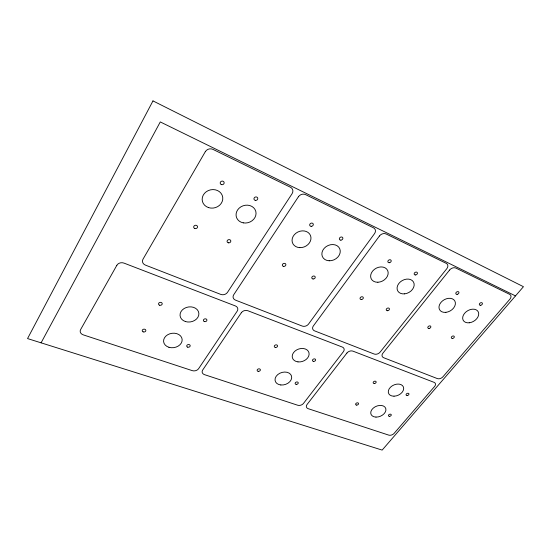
<?xml version="1.0" encoding="UTF-8"?>
<svg xmlns="http://www.w3.org/2000/svg" width="551" height="551" viewBox="0 0 551 551"><rect width="100%" height="100%" fill="white"/><g stroke="black" fill="none" stroke-linecap="round" stroke-linejoin="round"><path stroke-width="0.83" d="M41.084 342.832L160.279 121.929L515.495 295.894M152.978 100.902L27.55 338.576L382.153 450.098L523.45 286.699L152.978 100.902M116.84 265.3L80.591 329.622A5.2 3.995 -0.8 0 0 83.291 334.87L192.292 370.644A4.711 3.54 -10.7 0 0 198.608 368.688L237.171 311.177A4.883 3.891 -14.2 0 0 235.422 305.957L124.03 263.123A5.379 4.436 -1.1 0 0 116.84 265.3M205.309 151.69L142.991 259.211A5.324 4.442 -3.8 0 0 145.43 265.114L220.779 294.406A4.993 4.057 -13.4 0 0 227.508 292.347L292.071 193.711A5.338 4.663 -26.3 0 0 290.494 187.264L212.989 149.397A5.641 5.221 -12.9 0 0 205.316 151.69M298.401 196.776L233.707 294.771A4.931 3.981 -14.9 0 0 235.484 300.123L302.203 326.054A4.69 3.616 -20.6 0 0 308.512 324.105L374.522 233.645A5.055 4.071 -31.1 0 0 373.523 227.832L305.543 194.613A5.29 4.553 -27.6 0 0 298.401 196.776M241.317 312.761L202.685 370.038A4.656 3.492 -11.7 0 0 204.524 374.659L297.671 405.226A4.325 3.072 -18.3 0 0 303.491 403.408L343.39 351.676A4.504 3.327 -22.3 0 0 342.323 347.068L247.874 310.743A4.835 3.823 -15.4 0 0 241.317 312.761M379.412 236.014L313.333 325.992A4.642 3.547 -21.4 0 0 314.58 330.869L374.129 354.017A4.449 3.223 -24.6 0 0 380.08 352.158L446.82 268.661A4.807 3.582 -32.7 0 0 446.269 263.371L386.086 233.968A5.007 3.988 -31.5 0 0 379.412 236.014M346.93 353.026L307.003 404.565A4.291 3.024 -18.9 0 0 308.188 408.684L388.696 435.104A4.036 2.665 -22.7 0 0 394.103 433.396L434.601 386.458A4.208 2.851 -26.2 0 0 434.057 382.339L352.957 351.152A4.47 3.272 -22.9 0 0 346.93 353.026M449.609 270.018L382.855 353.246A4.415 3.168 -25 0 0 383.689 357.73L437.294 378.571A4.25 2.893 -26.9 0 0 442.928 376.801L509.875 299.2A4.594 3.182 -33.3 0 0 509.682 294.358L455.897 268.075A4.773 3.52 -32.8 0 0 449.609 270.018M429.002 328.444A1.639 1.178 -28.6 0 0 430.792 326.433A1.639 1.178 -28.6 0 0 428.175 326.585A1.639 1.178 -28.6 0 0 429.002 328.444M452.564 338.466A1.612 1.13 -29.2 0 0 454.21 336.441A1.612 1.13 -29.2 0 0 451.627 336.757A1.612 1.13 -29.2 0 0 452.564 338.466M469.252 322.79A8.644 6.075 -31 0 0 478.254 311.845A8.644 6.075 -31 0 0 464.548 313.367A8.644 6.075 -31 0 0 469.252 322.79M445.883 312.341A8.788 6.343 -30.6 0 0 454.871 301.08A8.788 6.343 -30.6 0 0 440.807 302.595A8.788 6.343 -30.6 0 0 445.883 312.341M480.706 305.288A1.667 1.171 -32 0 0 482.29 303.098A1.667 1.171 -32 0 0 479.632 303.56A1.667 1.171 -32 0 0 480.706 305.288M457.116 294.344A1.694 1.226 -31.7 0 0 458.852 292.154A1.694 1.226 -31.7 0 0 456.152 292.45A1.694 1.226 -31.7 0 0 457.116 294.344M374.315 383.53A1.563 1.102 -23.4 0 0 376.106 381.733A1.563 1.102 -23.4 0 0 373.578 381.774A1.563 1.102 -23.4 0 0 374.315 383.53M356.655 405.095A1.536 1.061 -21.7 0 0 358.522 403.428A1.536 1.061 -21.7 0 0 356.063 403.353A1.536 1.061 -21.7 0 0 356.655 405.095M375.975 417.093A7.934 5.4 -22.7 0 0 385.776 408.539A7.934 5.4 -22.7 0 0 373.241 408.126A7.934 5.4 -22.7 0 0 375.975 417.093M394.006 396.19A8.086 5.572 -24.3 0 0 403.422 386.988A8.086 5.572 -24.3 0 0 390.501 387.195A8.086 5.572 -24.3 0 0 394.006 396.19M389.495 416.342A1.501 1.006 -23.1 0 0 391.231 414.662A1.501 1.006 -23.1 0 0 388.82 414.731A1.501 1.006 -23.1 0 0 389.495 416.342M407.141 395.522A1.529 1.04 -24.7 0 0 408.925 393.786A1.529 1.04 -24.7 0 0 406.493 393.841A1.529 1.04 -24.7 0 0 407.141 395.522M275.431 347.474A1.687 1.281 -17.6 0 0 277.525 345.67A1.687 1.281 -17.6 0 0 274.791 345.353A1.687 1.281 -17.6 0 0 275.431 347.474M258.185 371.333A1.653 1.233 -15.9 0 0 260.361 369.687A1.653 1.233 -15.9 0 0 257.716 369.253A1.653 1.233 -15.9 0 0 258.185 371.333M280.831 384.97A8.527 6.247 -17.6 0 0 291.52 376.037A8.527 6.247 -17.6 0 0 277.745 374.597A8.527 6.247 -17.6 0 0 280.831 384.97M297.974 361.883A8.678 6.481 -19.3 0 0 308.953 352.668A8.678 6.481 -19.3 0 0 295.054 351.035A8.678 6.481 -19.3 0 0 297.974 361.883M296.204 384.364A1.605 1.171 -18.4 0 0 298.222 382.683A1.605 1.171 -18.4 0 0 295.639 382.428A1.605 1.171 -18.4 0 0 296.204 384.364M313.533 361.394A1.639 1.212 -20.2 0 0 315.606 359.651A1.639 1.212 -20.2 0 0 312.996 359.362A1.639 1.212 -20.2 0 0 313.533 361.394M204.497 321.605A1.784 1.405 -11.4 0 0 206.907 319.911A1.784 1.405 -11.4 0 0 204.07 319.201A1.784 1.405 -11.4 0 0 204.497 321.605M187.705 347.158A1.756 1.35 -10 0 0 190.191 345.642A1.756 1.35 -10 0 0 187.464 344.83A1.756 1.35 -10 0 0 187.705 347.158M185.356 321.522A9.484 7.542 -9.8 0 0 198.863 313.299A9.484 7.542 -9.8 0 0 184.151 308.505A9.484 7.542 -9.8 0 0 185.356 321.522M168.937 347.282A9.339 7.225 -8.5 0 0 182.133 339.292A9.339 7.225 -8.5 0 0 167.545 334.836A9.339 7.225 -8.5 0 0 168.937 347.282M143.191 331.874A1.825 1.426 -5.7 0 0 145.85 330.442A1.825 1.426 -5.7 0 0 143.053 329.408A1.825 1.426 -5.7 0 0 143.191 331.874M159.501 305.178A1.853 1.488 -6.6 0 0 162.221 303.711A1.853 1.488 -6.6 0 0 159.404 302.602A1.853 1.488 -6.6 0 0 159.501 305.178M389.35 262.71A1.777 1.384 -30.2 0 0 391.072 260.341A1.777 1.384 -30.2 0 0 388.166 260.63A1.777 1.384 -30.2 0 0 389.35 262.71M415.578 274.956A1.743 1.322 -30.9 0 0 417.307 272.655A1.743 1.322 -30.9 0 0 414.483 272.945A1.743 1.322 -30.9 0 0 415.578 274.956M377.883 282.25A9.215 7.142 -28.6 0 0 387.649 270.493A9.215 7.142 -28.6 0 0 372.669 271.016A9.215 7.142 -28.6 0 0 377.883 282.25M404.565 293.862A9.05 6.826 -29.5 0 0 413.512 282.05A9.05 6.826 -29.5 0 0 398.8 283.538A9.05 6.826 -29.5 0 0 404.565 293.862M387.553 310.723A1.687 1.26 -27.2 0 0 389.343 308.615A1.687 1.26 -27.2 0 0 386.602 308.753A1.687 1.26 -27.2 0 0 387.553 310.723M361.304 299.551A1.722 1.322 -26.1 0 0 363.247 297.464A1.722 1.322 -26.1 0 0 360.464 297.423A1.722 1.322 -26.1 0 0 361.304 299.551M311.17 226.344A1.873 1.57 -26.4 0 0 313.216 223.954A1.873 1.57 -26.4 0 0 310.117 223.823A1.873 1.57 -26.4 0 0 311.17 226.344M340.869 240.146A1.839 1.501 -28.2 0 0 342.75 237.729A1.839 1.501 -28.2 0 0 339.712 237.818A1.839 1.501 -28.2 0 0 340.869 240.146M299.806 247.647A9.725 8.107 -24.2 0 0 310.44 235.394A9.725 8.107 -24.2 0 0 294.31 234.726A9.725 8.107 -24.2 0 0 299.806 247.647M329.181 260.775A9.525 7.735 -26.3 0 0 339.802 248.887A9.525 7.735 -26.3 0 0 324.202 248.315A9.525 7.735 -26.3 0 0 329.181 260.775M313.071 278.971A1.777 1.426 -23.2 0 0 315.179 276.877A1.777 1.426 -23.2 0 0 312.279 276.63A1.777 1.426 -23.2 0 0 313.071 278.971M283.696 266.415A1.818 1.495 -20.9 0 0 285.804 264.253A1.818 1.495 -20.9 0 0 282.808 263.984A1.818 1.495 -20.9 0 0 283.696 266.415M194.772 228.5A1.949 1.687 -9.7 0 0 197.547 226.73A1.949 1.687 -9.7 0 0 194.524 225.586A1.949 1.687 -9.7 0 0 194.772 228.5M228.341 242.819A1.894 1.612 -14.7 0 0 230.793 240.801A1.894 1.612 -14.7 0 0 227.721 240.091A1.894 1.612 -14.7 0 0 228.341 242.819M243.28 222.859A10.118 8.809 -18.2 0 0 255.754 211.233A10.118 8.809 -18.2 0 0 239.113 208.182A10.118 8.809 -18.2 0 0 243.28 222.859M208.485 207.589A10.379 9.222 -12.7 0 0 222.721 197.224A10.379 9.222 -12.7 0 0 206.226 191.769A10.379 9.222 -12.7 0 0 208.485 207.589M255.464 200.399A1.949 1.715 -20.7 0 0 257.689 197.988A1.949 1.715 -20.7 0 0 254.438 197.616A1.949 1.715 -20.7 0 0 255.464 200.399M221.536 184.64A1.997 1.798 -15.1 0 0 224.119 182.45A1.997 1.798 -15.1 0 0 220.861 181.603A1.997 1.798 -15.1 0 0 221.536 184.64"/></g></svg>
